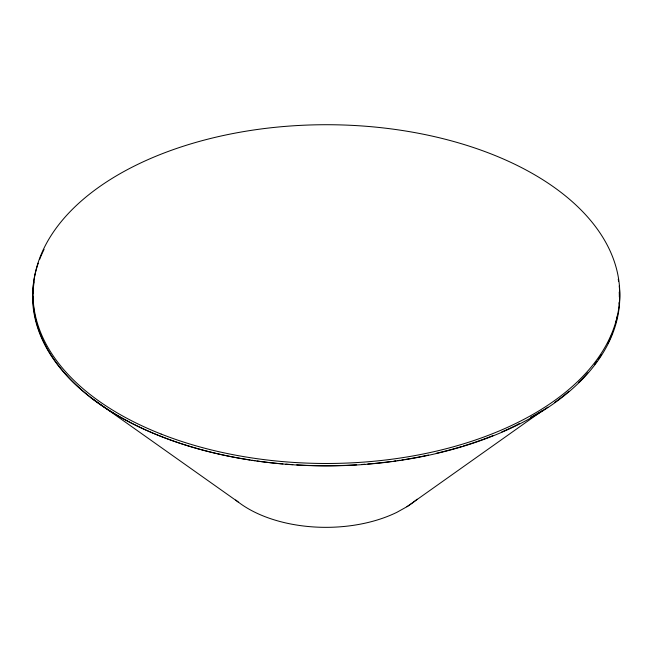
<?xml version="1.0" encoding="UTF-8"?>
<svg xmlns="http://www.w3.org/2000/svg" width="652" height="652" viewBox="0 0 652 652"><rect width="100%" height="100%" fill="white"/><g stroke="black" fill="none" stroke-linecap="round" stroke-linejoin="round"><path stroke-width="0.98" d="M235.739 500.027A109.658 63.309 0 0 0 397.027 512.244L406.938 506.718L542.619 410.556A293.384 169.381 0 0 0 547.859 407.15M519.497 423.45L516.115 425.332A293.384 169.381 0 0 1 501.714 431.974M530.492 417.321L532.187 416.375M533.026 415.903L542.619 410.556M91.044 397.826L238.151 501.967M619.213 285.959A293.384 169.381 0 0 1 335.095 465.805A293.384 169.381 0 0 1 33.016 295.992M33.048 293.962A293.384 169.381 0 0 1 34.1 281.917M618.243 279.203A293.384 169.381 0 0 1 618.569 281.134M619.172 302.08A293.384 169.381 0 0 1 619.033 304.109M617.509 315.218A293.384 169.381 0 0 1 615.716 322.887M611.886 334.289A293.384 169.381 0 0 1 607.835 343.319M601.34 354.761A293.384 169.381 0 0 1 598.08 359.659M596.963 361.232A293.384 169.381 0 0 1 594.648 364.37M587.721 372.846A293.384 169.381 0 0 1 578.772 382.284M568.919 391.29A293.384 169.381 0 0 1 554.616 402.48M493.295 435.479A293.384 169.381 0 0 1 463.27 446.033M461.355 446.62A293.384 169.381 0 0 1 436.31 453.295M428.454 455.063A293.384 169.381 0 0 1 405.862 459.334M403.89 459.652A293.384 169.381 0 0 1 401.909 459.962M399.92 460.263A293.384 169.381 0 0 1 397.94 460.556M395.951 460.842A293.384 169.381 0 0 1 393.955 461.119M390.964 461.526A293.384 169.381 0 0 1 374.908 463.36M372.887 463.556A293.384 169.381 0 0 1 367.818 464.004M364.778 464.248A293.384 169.381 0 0 1 361.721 464.468M356.636 464.811A293.384 169.381 0 0 1 296.741 464.892M292.781 464.648A293.384 169.381 0 0 1 285.845 464.142M282.887 463.898A293.384 169.381 0 0 1 256.986 460.988M254.997 460.703A293.384 169.381 0 0 1 252.014 460.271M250.034 459.97A293.384 169.381 0 0 1 38.264 263.147M39.658 259.357A293.384 169.381 0 0 1 44.075 249.382M619.245 292.047A293.384 169.381 0 0 1 619.335 297.01M417.125 499.212A109.658 63.309 0 0 1 406.938 506.718M161.134 434.053A293.384 169.381 0 0 0 618.96 306.758A293.384 169.381 0 0 0 199.096 141.492A293.384 169.381 0 0 0 161.134 434.053"/></g></svg>
